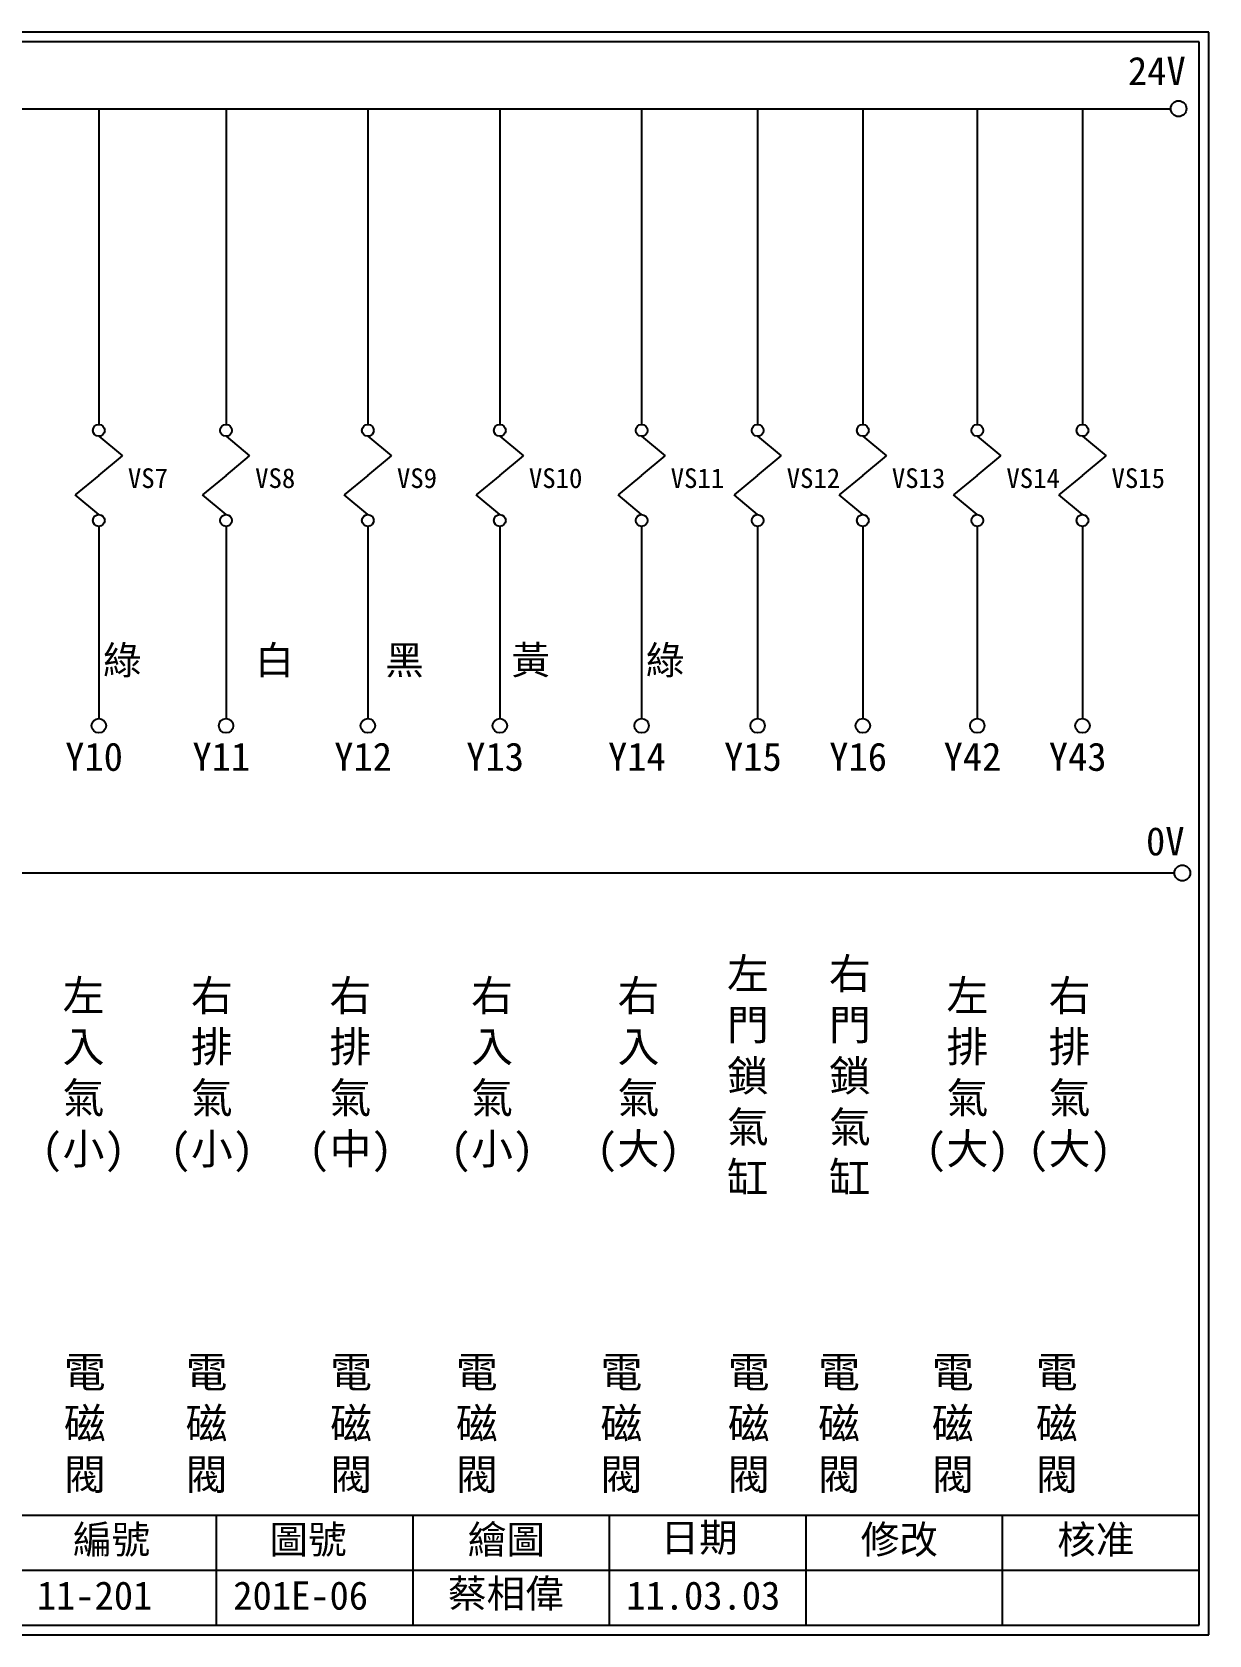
# Model space of a CAD drawing. Extents: x 926 to 1213, y 3 to 207.
# Drawn here: x 1063 to 1212.7, y 3 to 207 of the extents above; entities that cross this region are included whole.
import ezdxf

# ---------------------------------------------------------------- set-up
doc = ezdxf.new("R2010")
doc.units = 0
doc.layers.get('0').update_dxf_attribs({"linetype": 'CONTINUOUS'})
doc.layers.add('圖框層', color=7, linetype='CONTINUOUS')
doc.layers.add('標尺寸層', color=3, linetype='CONTINUOUS')
doc.styles.add('CNS', font='romanc.shx', dxfattribs={"bigfont": 'chineset.shx'})
doc.styles.add('STSL', font='KAIU.TTF')

msp = doc.modelspace()

# ---------------------------------------------------------------- linework, layer by layer
for centre in [(1208.88, 197.22), (1209.36, 99.96)]:
    msp.add_circle(centre, 1)
at = {"layer": '圖框層', "color": 7}
for p, q in [((1212.74, 206.97), (925.74, 206.97)), ((1212.74, 3), (1212.74, 206.97)), ((1211.49, 205.72), (926.99, 205.72)), ((1211.49, 4.25), (1211.49, 205.72)), ((926.99, 18.25), (1211.49, 18.25)), ((1086.49, 4.25), (1086.49, 18.25)), ((1111.49, 4.25), (1111.49, 18.25)), ((1136.49, 4.25), (1136.49, 18.25)), ((1161.49, 4.25), (1161.49, 18.25)), ((1186.49, 4.25), (1186.49, 18.25)), ((1061.49, 11.25), (1211.49, 11.25)), ((926.99, 4.25), (1211.49, 4.25)), ((925.74, 3), (1212.74, 3))]:
    msp.add_line(p, q, dxfattribs=at)
at = {"layer": '標尺寸層', "color": 7}
for p, q in [((930.28, 197.22), (1207.88, 197.22)), ((1071.5, 197.22), (1071.5, 157.03)), ((1087.69, 197.22), (1087.69, 157.03)), ((1105.73, 197.22), (1105.73, 157.03)), ((1122.52, 197.22), (1122.52, 157.03)), ((1140.56, 197.22), (1140.56, 157.03)), ((1155.32, 197.22), (1155.32, 157.03)), ((1168.7, 197.22), (1168.7, 157.03)), ((1183.27, 197.22), (1183.27, 157.03)), ((1196.65, 197.22), (1196.65, 157.03)), ((1071.5, 155.53), (1074.5, 153.04)), ((1087.69, 155.53), (1090.69, 153.04)), ((1105.73, 155.53), (1108.73, 153.04)), ((1122.52, 155.53), (1125.53, 153.04)), ((1140.56, 155.53), (1143.56, 153.04)), ((1155.32, 155.53), (1158.33, 153.04)), ((1168.7, 155.53), (1171.71, 153.04)), ((1183.27, 155.53), (1186.27, 153.04)), ((1196.65, 155.53), (1199.65, 153.04)), ((1071.5, 150.55), (1074.5, 153.04)), ((1087.69, 150.55), (1090.69, 153.04)), ((1105.73, 150.55), (1108.73, 153.04)), ((1122.52, 150.55), (1125.53, 153.04)), ((1140.56, 150.55), (1143.56, 153.04)), ((1155.32, 150.55), (1158.33, 153.04)), ((1168.7, 150.55), (1171.71, 153.04)), ((1183.27, 150.55), (1186.27, 153.04)), ((1196.65, 150.55), (1199.65, 153.04)), ((1071.5, 150.55), (1068.49, 148.06)), ((1087.69, 150.55), (1084.69, 148.06)), ((1105.73, 150.55), (1102.72, 148.06)), ((1122.52, 150.55), (1119.52, 148.06)), ((1140.56, 150.55), (1137.56, 148.06)), ((1155.32, 150.55), (1152.32, 148.06)), ((1168.7, 150.55), (1165.7, 148.06)), ((1183.27, 150.55), (1180.26, 148.06)), ((1196.65, 150.55), (1193.64, 148.06)), ((1071.5, 145.57), (1068.49, 148.06)), ((1087.69, 145.57), (1084.69, 148.06)), ((1105.73, 145.57), (1102.72, 148.06)), ((1122.52, 145.57), (1119.52, 148.06)), ((1140.56, 145.57), (1137.56, 148.06)), ((1155.32, 145.57), (1152.32, 148.06)), ((1168.7, 145.57), (1165.7, 148.06)), ((1183.27, 145.57), (1180.26, 148.06)), ((1196.65, 145.57), (1193.64, 148.06)), ((1071.5, 144.07), (1071.5, 119.62)), ((1087.69, 144.07), (1087.69, 119.62)), ((1105.73, 144.07), (1105.73, 119.62)), ((1122.52, 144.07), (1122.52, 119.62)), ((1140.56, 144.07), (1140.56, 119.62)), ((1155.32, 144.07), (1155.32, 119.62)), ((1168.7, 144.07), (1168.7, 119.62)), ((1183.27, 144.07), (1183.27, 119.62)), ((1196.65, 144.07), (1196.65, 119.62)), ((930.49, 99.96), (1208.36, 99.96))]:
    msp.add_line(p, q, dxfattribs=at)
for centre, radius in [((1071.5, 156.28), 0.751), ((1087.69, 156.28), 0.751), ((1105.73, 156.28), 0.751), ((1122.52, 156.28), 0.751), ((1140.56, 156.28), 0.751), ((1155.32, 156.28), 0.751), ((1168.7, 156.28), 0.751), ((1183.27, 156.28), 0.751), ((1196.65, 156.28), 0.751), ((1071.5, 144.82), 0.751), ((1087.69, 144.82), 0.751), ((1105.73, 144.82), 0.751), ((1122.52, 144.82), 0.751), ((1140.56, 144.82), 0.751), ((1155.32, 144.82), 0.751), ((1168.7, 144.82), 0.751), ((1183.27, 144.82), 0.751), ((1196.65, 144.82), 0.751), ((1071.5, 118.7), 0.92), ((1087.69, 118.7), 0.92), ((1105.73, 118.7), 0.92), ((1122.52, 118.7), 0.92), ((1140.56, 118.7), 0.92), ((1155.32, 118.7), 0.92), ((1168.7, 118.7), 0.92), ((1183.27, 118.7), 0.92), ((1196.65, 118.7), 0.92)]:
    msp.add_circle(centre, radius, dxfattribs=at)

# ---------------------------------------------------------------- texts
at = {"layer": '圖框層', "color": 4, "style": 'STSL'}
for s, height, p in [('24V', 3.6, (1202.44, 200.22)), ('VS7', 2.5, (1075.2, 148.95)), ('VS8', 2.5, (1091.39, 148.95)), ('VS9', 2.5, (1109.43, 148.95)), ('VS10', 2.5, (1126.22, 148.95)), ('VS11', 2.5, (1144.26, 148.95)), ('VS12', 2.5, (1159.02, 148.95)), ('VS13', 2.5, (1172.4, 148.95)), ('VS14', 2.5, (1186.97, 148.95)), ('VS15', 2.5, (1200.35, 148.95)), ('綠', 3.6, (1072.05, 125.24)), ('白', 3.6, (1091.39, 125.24)), ('黑', 3.6, (1107.94, 125.24)), ('黃', 3.6, (1124, 125.24)), ('綠', 3.6, (1141.11, 125.24)), ('Y10', 3.6, (1067.22, 112.96)), ('Y11', 3.6, (1083.41, 112.96)), ('Y12', 3.6, (1101.45, 112.96)), ('Y13', 3.6, (1118.25, 112.96)), ('Y14', 3.6, (1136.29, 112.96)), ('Y15', 3.6, (1151.05, 112.96)), ('Y16', 3.6, (1164.43, 112.96)), ('Y42', 3.6, (1178.99, 112.96)), ('Y43', 3.6, (1192.37, 112.96)), ('0V', 3.6, (1204.74, 102.2)), ('編號', 3.6, (1068.21, 13.34)), ('圖號', 3.6, (1093.21, 13.34)), ('繪圖', 3.6, (1118.44, 13.34)), ('日期', 3.6, (1142.96, 13.59)), ('修改', 3.6, (1168.44, 13.34)), ('核准', 3.6, (1193.44, 13.34)), ('蔡相偉', 3.6, (1115.93, 6.47)), ('11-201', 3.6, (1063.61, 6.22)), ('201E-06', 3.6, (1088.61, 6.22)), ('11.03.03', 3.6, (1138.61, 6.22))]:
    msp.add_text(s, height=height, dxfattribs=at).set_placement(p)
at = {"layer": '標尺寸層', "color": 7, "char_height": 3.9, "width": 2.8481, "attachment_point": 5, "style": 'CNS'}
for s, insert in [('{\\fDFKai-SB|b0|i0|c136|p65;左門鎖氣缸}', (1154.08, 74.09)), ('{\\fDFKai-SB|b0|i0|c136|p65;右門鎖氣缸}', (1167.06, 74.09)), ('{\\fDFKai-SB|b0|i0|c136|p65;左入氣(小)}', (1069.55, 74.09)), ('{\\fDFKai-SB|b0|i0|c136|p65;右排氣(小)}', (1085.88, 74.09)), ('{\\fDFKai-SB|b0|i0|c136|p65;右排氣(中)}', (1103.51, 74.09)), ('{\\fDFKai-SB|b0|i0|c136|p65;右入氣(小)}', (1121.53, 74.09)), ('{\\fDFKai-SB|b0|i0|c136|p65;右入氣(大)}', (1140.16, 74.09)), ('{\\fDFKai-SB|b0|i0|c136|p65;左排氣(大)}', (1182.02, 74.09)), ('{\\fDFKai-SB|b0|i0|c136|p65;右排氣(大)}', (1195.01, 74.09)), ('{\\fDFKai-SB|b0|i0|c136|p65;電磁閥}', (1069.72, 29.71)), ('{\\fDFKai-SB|b0|i0|c136|p65;電磁閥}', (1085.21, 29.71)), ('{\\fDFKai-SB|b0|i0|c136|p65;電磁閥}', (1103.6, 29.71)), ('{\\fDFKai-SB|b0|i0|c136|p65;電磁閥}', (1119.6, 29.71)), ('{\\fDFKai-SB|b0|i0|c136|p65;電磁閥}', (1137.99, 29.71)), ('{\\fDFKai-SB|b0|i0|c136|p65;電磁閥}', (1154.19, 29.71)), ('{\\fDFKai-SB|b0|i0|c136|p65;電磁閥}', (1165.68, 29.71)), ('{\\fDFKai-SB|b0|i0|c136|p65;電磁閥}', (1180.15, 29.71)), ('{\\fDFKai-SB|b0|i0|c136|p65;電磁閥}', (1193.39, 29.71))]:
    msp.add_mtext(s, dxfattribs=dict(at, insert=insert))

doc.saveas('drawing.dxf')
